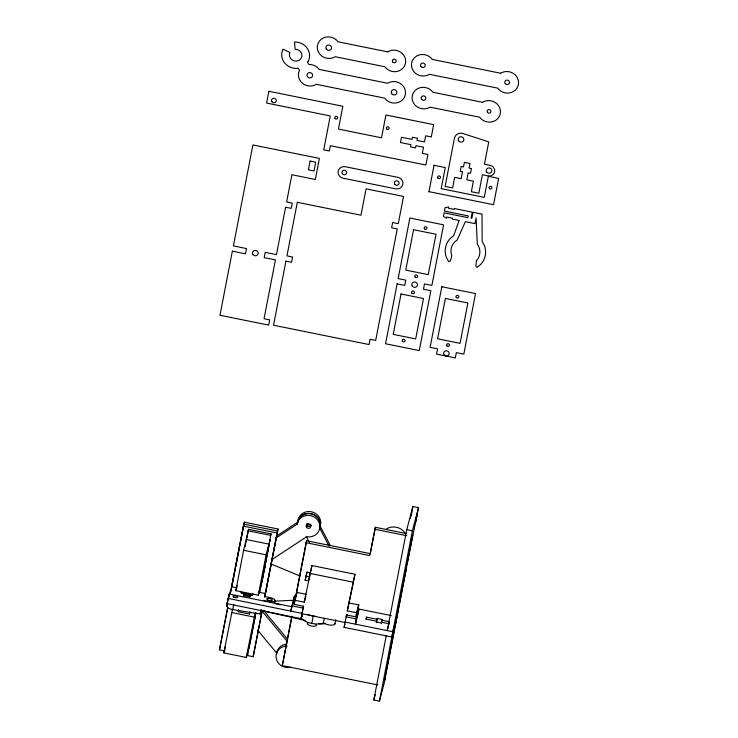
<?xml version="1.0" encoding="UTF-8"?>
<svg xmlns="http://www.w3.org/2000/svg" width="738" height="738" viewBox="0 0 738 738"><rect width="100%" height="100%" fill="white"/><g stroke="black" fill="none" stroke-linecap="round" stroke-linejoin="round"><path stroke-width="1.11" d="M389.194 623.776L389.286 623.241M302.414 613.333L301.003 618.638L227.027 603.666L229.214 594.025L291.768 606.682M261.298 609.809L260.191 613.97L232.738 609.606A6.688 2.362 10.9 0 1 226.787 605.999L227.608 601.784M228.19 599.293L229.214 594.025M264.841 597.125L278.014 529.017L244.306 522.2L231.547 586.692L236.898 587.78M225.081 651.036L219.463 649.901L227.765 606.95M230.394 593.389L231.049 590.003M232.286 583.61L243.78 524.155L277.488 530.982L265.772 591.553M227.636 608.389L219.463 649.901M231.566 588.048L234.97 570.437M235.404 568.195L244.306 522.2M261.141 584.505L258.291 595.215L235.819 590.668L243.632 550.28L248.577 529.294L271.049 533.842L261.501 582.716L262.027 580.76M249.14 646.746L246.289 657.447L223.817 652.899L232.488 609.311M232.738 609.606L233.762 604.339M245.108 546.766L248.577 529.294M249.924 612.439L249.499 614.007L238.263 611.728L238.669 609.625M244.02 596.018L244.426 593.905L242.082 593.435M244.084 596.359L244.693 593.204M244.573 594.8L244.979 592.697M249.638 597.153L250.044 595.049L252.387 595.52L252.857 593.758M249.905 596.442L250.311 594.339M249.499 614.007L249.914 611.894M246.289 657.447L255.247 612.78M258.291 595.215L266.104 554.828L268.955 544.118L246.483 539.57M249.592 645.049L255.883 612.512M262.138 580.788L269.185 543.74M255.634 614.8L247.442 655.519L247.839 654.025M262.497 579.145L269.462 543.131M269.813 541.803L270.246 539.561M260.191 613.97L261.012 609.754M278.014 529.017L265.256 593.518L259.905 592.43M246.437 655.353L253.171 656.719L262.138 610.381M262.221 610.686L253.171 656.719M274.776 602.808L275.182 600.704A5.738 2.02 10.9 0 0 270.09 597.605L264.472 596.47L266.298 589.597M294.434 595.953L290.781 611.092L293.392 601.304M293.595 600.243L294.407 596.036M345.061 622.485L301.99 613.767L303.456 606.221L294.084 604.321L294.868 600.28L296.953 592.448L306.316 594.348M377.819 684.947L282.303 665.621L291.87 616.147M295.717 596.267L306.593 540.76L370.273 553.638L375.365 527.301L406.204 533.546M291.962 616.442L282.303 665.621M295.827 596.415L296.242 594.311L295.68 596.405M296.455 593.195L306.593 540.76M296.953 592.448L294.084 604.321M305.126 580.225L306.99 572.098L310.357 572.78L308.502 580.907L305.126 580.225L305.91 577.291M306.169 576.304L306.99 572.098M301.003 618.638L303.558 606.138M294.868 600.28L304.231 602.18L311.888 565.548L354.96 574.265L347.303 610.898L356.666 612.789L358.751 604.957L349.388 603.057M301.611 617.226L302.22 614.062M310.818 571.083L311.888 565.548M311.805 623.416L313.226 616.045M334.868 623.398A6.116 2.159 10.9 0 1 330.67 625.141A6.116 2.159 10.9 0 1 323.447 622.734L324.24 618.49M334.914 623.979L335.735 619.763M345.098 622.079L392.847 631.746L394.064 627.171L391.832 637.014L344.074 627.346L346.528 614.929L355.891 616.83L358.751 604.957M347.303 610.898L354.96 574.265M355.891 616.83L356.666 612.789M356.417 618.896L355.393 624.163L359.019 609.108L356.417 618.896L346.113 616.811L346.639 614.855M355.568 623.518L356.592 618.25M357.303 616.986L358.327 611.719M375.365 527.301L369.747 555.594L306.076 542.716M366.131 619.237L366.546 617.134L377.026 619.256L377.247 618.444L382.302 619.459L381.491 623.675M376.417 622.42L377.026 619.256M376.435 622.651L377.247 618.444M412.819 534.884L383.954 684.126L379.443 701.1L373.815 699.965L386.214 635.879M407.551 562.098L407.035 564.053L418.538 507.606L412.92 506.471L406.758 529.644L387.229 630.612L388.446 626.036M410.448 518.187L411.813 511.84M411.177 515.133L412.92 506.471M379.443 701.1L412.376 530.788L418.538 507.606M388.981 624.237L389.313 622.771M227.027 603.666L232.59 582.78M226.787 605.999L227.636 602.826M230.164 593.324L231.289 589.099M235.819 590.668L237.249 585.308M223.817 652.899L225.533 646.479M241.308 591.276L240.883 592.845L252.119 595.114L252.544 593.546M238.263 611.728L238.678 610.169M244.426 593.905L243.974 595.603L249.592 596.747L250.044 595.049M271.049 533.842L270.652 535.345L248.18 530.797M269.601 541.683L270.099 539.81M264.324 569.662L265.062 566.922M262.294 580.197L259.444 593.287L259.85 591.784M276.473 536.249L276.99 534.284M264.757 596.821L265.274 594.865M275.375 538.463L297.183 524.137L297.7 522.181A11.467 10.729 14.9 0 1 312.202 513.962A11.467 10.729 14.9 0 1 319.425 528.878M329.111 546.194L319.646 528.011L320.163 526.046A11.467 10.729 14.9 0 0 311.51 511.794A11.467 10.729 14.9 0 0 297.94 521.286M304.231 602.18L305.8 596.304M346.657 616.202L347.183 614.247M344.074 627.346L344.923 624.163M366.546 617.134L366.02 619.09L376.509 621.212L376.288 622.033L381.352 623.056L381.564 622.235L389.055 623.748M382.302 619.459L382.09 620.28L389.581 621.793M406.537 567.365L384.452 680.814L384.978 678.859M373.815 699.965L375.227 694.661M396.85 616.728L394.784 625.916L395.826 621.996M276.842 535.88L297.7 522.181M271.63 559.791L306.704 536.738A11.467 10.729 14.9 0 0 319.748 528.168A11.467 10.729 14.9 0 0 310.228 515.567A11.467 10.729 14.9 0 0 297.183 524.137M428.907 191.843L429.378 191.723M274.361 601.175L293.798 600.252M406.758 529.644L412.376 530.788M374.839 529.257L406.786 535.723M243.263 526.12L276.971 532.937M243.632 550.28L266.104 554.828M309.803 573.38L352.875 582.097M305.947 576.009L309.314 576.692M357.515 608.776L391.232 615.593M243.522 594.588L250.136 595.926M291.805 605.824L303.041 608.103M263.429 600.381L269.047 601.525A5.738 2.02 10.9 0 0 275.182 600.704M228.051 598.398L302.017 613.37M231.631 612.522L254.103 617.069M275.08 603.564L280.606 604.819M305.246 620.483L266.547 611.645A6.245 2.205 10.9 0 1 263.641 610.686M270.486 563.74L300.052 576.027M264.149 611.073L287.691 639.412M261.418 610.381L287.174 641.368M257.663 630.16L276.796 653.185M320.163 526.046L330.163 545.253M306.252 536.378L309.406 542.439M325.107 623.333A6.245 2.205 10.9 0 1 318.512 623.509M386.361 528.971A13.358 12.5 14.9 0 1 404.876 532.716M316.168 616.498A11.467 4.041 10.9 0 1 307.746 614.376M323.429 622.706A11.467 4.041 10.9 0 1 308.927 622.697A11.467 4.041 10.9 0 1 302.257 616.285M316.076 624.422A4.686 1.651 10.9 0 1 311.464 626.018A4.686 1.651 10.9 0 1 308.133 622.807M290.698 667.226A11.467 10.729 14.9 0 1 276.187 658.102A11.467 10.729 14.9 0 1 287.183 646.008M276.593 653.803A11.467 10.729 14.9 0 1 286.713 644.09M311.132 525.161A2.362 2.205 14.9 0 1 306.667 523.777M297.414 523.242A11.467 10.729 14.9 0 1 305.089 513.952A11.467 10.729 14.9 0 1 317.368 517.384M317.995 518.131A11.467 10.729 14.9 0 1 319.646 528.011M311.049 525.022A2.362 2.205 14.9 0 1 306.713 525.179M310.384 524.312A2.362 2.205 14.9 0 1 307.58 523.712M249.998 594.487A2.768 2.592 14.9 0 1 245.136 592.863M476.453 260.671L475.844 266.021L477.126 267.396L480.844 264.324A20.304 18.994 14.9 0 0 484.451 245.662L482.154 241.372L482.006 214.121L473.021 212.304L471.868 218.273L471.121 218.116L472.274 212.157L454.276 208.513L454.101 209.389L448.483 208.254L448.722 207.027L445.097 207.572L444.414 211.077L468.206 215.893L467.864 217.645L444.082 212.839L443.4 216.345L446.545 218.263L446.785 217.037L452.403 218.171L452.237 219.048L459.137 220.441L453.713 235.625L449.986 238.688A20.304 18.994 14.9 0 0 446.379 257.35L448.676 261.639L450.374 260.874L451.804 255.689A14.529 13.588 14.9 0 1 457.182 240.034L465.337 221.695L474.958 223.642L476.075 217.876L477.311 244.112A14.529 13.588 14.9 0 1 476.453 260.671M393.88 629.099L394.996 623.776L393.88 629.099M232.359 251.178L219.97 315.264L268.66 325.117L269.674 319.849L264.056 318.715L275.431 259.896L264.195 257.617L265.219 252.35L276.455 254.628L285.624 207.221L291.242 208.356L292.257 203.088L286.639 201.954L291.907 174.74L315.31 179.472L319.388 158.402L252.903 144.952L233.383 245.911L246.492 248.568L245.468 253.835L232.359 251.178M268.881 91.291L266.603 103.062L330.273 115.94L323.724 149.832L329.342 150.967L330.356 145.7L425.872 165.026L427.911 154.491L422.293 153.347L423.483 147.203L415.983 145.69L415.559 147.886L410.503 146.862L410.928 144.666L400.439 142.545L401.463 137.277L411.952 139.399L412.376 137.203L417.431 138.227L417.007 140.423L424.498 141.936L425.688 135.792L431.306 136.927L433.676 124.639L385.928 114.98L381.509 137.803L338.438 129.085L342.847 106.263L268.881 91.291M285.938 261.132L273.54 325.227L369.055 344.554L370.07 339.286L375.688 340.421L397.256 228.928L391.638 227.784L392.653 222.516L398.271 223.66L403.538 196.437L366.085 188.863L360.983 215.201L297.313 202.313L286.953 255.865L292.571 257.009L291.556 262.276L285.938 261.132M310.108 161.087L308.41 169.869L314.028 171.004L315.726 162.222L310.108 161.087M397.145 283.862L385.559 343.76L419.267 350.578L430.854 290.689L423.474 289.195L424.488 283.927L431.878 285.421L443.584 224.841L409.876 218.024L398.16 278.595L405.762 280.136L404.747 285.403L397.145 283.862M401.029 293.982L393.216 334.36L415.688 338.908L423.501 298.521L401.029 293.982M413.566 229.712L405.762 270.099L428.234 274.647L436.038 234.26L413.566 229.712M434.045 165.303L428.953 191.64L493.556 204.712L498.648 178.375L488.353 176.29L484.276 197.36L441.204 188.642L445.282 167.572L434.045 165.303M454.46 138.126L445.125 186.41L452.615 187.922L454.654 177.388L461.204 178.716L462.56 171.686L460.226 171.216L461.139 166.474L463.482 166.954L464.368 162.388L469.986 163.522L469.1 168.089L471.444 168.559L470.521 173.301L468.187 172.83L466.822 179.851L473.381 181.179L471.342 191.714L478.833 193.227L482.403 174.74L488.03 175.884A5.738 5.36 14.9 0 0 494.663 171.751A5.738 5.36 14.9 0 0 490.06 165.349L484.442 164.205L488.768 141.844L462.2 133.301A6.688 6.255 14.9 0 0 454.46 138.126M441.822 286.75L430.106 347.33L437.597 348.843L436.573 354.111L455.3 357.902L456.324 352.635L463.815 354.148L475.53 293.576L441.822 286.75M445.401 298.429L437.588 338.807L460.06 343.354L467.874 302.977L445.401 298.429M416.915 514.94L415.217 523.712L417.431 512.975L416.915 514.94M308.272 61.236L307.525 62.296L308.881 64.492A11.467 10.729 14.9 0 1 319.203 69.418L387.588 83.256A11.467 10.729 14.9 0 1 403.474 86.466A11.467 10.729 14.9 0 1 400.596 101.364A11.467 10.729 14.9 0 1 384.71 98.154L316.325 84.317A11.467 10.729 14.9 0 1 302.432 83.246A11.467 10.729 14.9 0 1 299.49 70.341L298.143 68.145L296.796 68.376A14.022 13.109 14.9 0 1 283.023 49.197L289.969 52.509A6.31 5.904 14.9 0 0 293.992 60.876A6.31 5.904 14.9 0 0 301.907 55.959A6.31 5.904 14.9 0 0 295.135 49.298L294.499 42.057A14.022 13.109 14.9 0 1 308.272 61.236M500.65 73.256L432.265 59.418A11.467 10.729 14.9 0 0 416.38 56.199A11.467 10.729 14.9 0 0 413.492 71.097A11.467 10.729 14.9 0 0 429.387 74.317L497.772 88.154A11.467 10.729 14.9 0 0 513.657 91.364A11.467 10.729 14.9 0 0 516.545 76.466A11.467 10.729 14.9 0 0 500.65 73.256M387.754 51.872L338.096 41.826A11.467 10.729 14.9 0 0 322.202 38.607A11.467 10.729 14.9 0 0 319.323 53.505A11.467 10.729 14.9 0 0 335.218 56.725L384.867 66.771A11.467 10.729 14.9 0 0 400.762 69.981A11.467 10.729 14.9 0 0 403.64 55.082A11.467 10.729 14.9 0 0 387.754 51.872M482.56 102.305L432.902 92.259A11.467 10.729 14.9 0 0 417.007 89.049A11.467 10.729 14.9 0 0 414.129 103.947A11.467 10.729 14.9 0 0 430.014 107.158L479.672 117.204A11.467 10.729 14.9 0 0 495.567 120.423A11.467 10.729 14.9 0 0 498.445 105.525A11.467 10.729 14.9 0 0 482.56 102.305M397.837 177.351L345.402 166.742A6.245 5.839 14.9 0 0 338.17 171.244A6.245 5.839 14.9 0 0 343.179 178.218L395.614 188.827A6.245 5.839 14.9 0 0 402.847 184.334A6.245 5.839 14.9 0 0 397.837 177.351M420.946 66.466A2.362 2.205 14.9 0 0 425.005 66.272A2.362 2.205 14.9 0 0 422.69 63.044A2.362 2.205 14.9 0 0 420.946 66.466M505.226 83.514A2.362 2.205 14.9 0 0 509.275 83.32A2.362 2.205 14.9 0 0 506.96 80.091A2.362 2.205 14.9 0 0 505.226 83.514M421.582 99.307A2.362 2.205 14.9 0 0 425.641 99.113A2.362 2.205 14.9 0 0 423.317 95.885A2.362 2.205 14.9 0 0 421.582 99.307M487.495 112.342A1.91 1.79 14.9 0 0 490.779 112.185A1.91 1.79 14.9 0 0 488.907 109.575A1.91 1.79 14.9 0 0 487.495 112.342M392.69 61.9A1.91 1.79 14.9 0 0 395.974 61.743A1.91 1.79 14.9 0 0 394.101 59.132A1.91 1.79 14.9 0 0 392.69 61.9M326.38 49.114A2.841 2.657 14.9 0 0 331.27 48.883A2.841 2.657 14.9 0 0 328.475 45A2.841 2.657 14.9 0 0 326.38 49.114M458.667 140.912A2.869 2.684 14.9 0 0 463.593 140.681A2.869 2.684 14.9 0 0 460.78 136.761A2.869 2.684 14.9 0 0 458.667 140.912M486.702 172.074A2.869 2.684 14.9 0 0 491.628 171.843A2.869 2.684 14.9 0 0 488.805 167.923A2.869 2.684 14.9 0 0 486.702 172.074M394.775 184.306A2.389 2.232 14.9 0 0 398.88 184.113A2.389 2.232 14.9 0 0 396.527 180.847A2.389 2.232 14.9 0 0 394.775 184.306M342.331 173.698A2.389 2.232 14.9 0 0 346.436 173.504A2.389 2.232 14.9 0 0 344.092 170.238A2.389 2.232 14.9 0 0 342.331 173.698M252.996 254.555A2.869 2.684 14.9 0 0 257.922 254.324A2.869 2.684 14.9 0 0 255.108 250.403A2.869 2.684 14.9 0 0 252.996 254.555M335.089 118.431A1.43 1.338 14.9 0 0 337.552 118.32A1.43 1.338 14.9 0 0 336.141 116.355A1.43 1.338 14.9 0 0 335.089 118.431M386.592 128.855A1.43 1.338 14.9 0 0 389.055 128.735A1.43 1.338 14.9 0 0 387.644 126.779A1.43 1.338 14.9 0 0 386.592 128.855M271.953 101.743A2.389 2.232 14.9 0 0 276.058 101.549A2.389 2.232 14.9 0 0 273.706 98.283A2.389 2.232 14.9 0 0 271.953 101.743M489.359 188.402A1.43 1.338 14.9 0 0 491.822 188.291A1.43 1.338 14.9 0 0 490.41 186.327A1.43 1.338 14.9 0 0 489.359 188.402M437.855 177.987A1.43 1.338 14.9 0 0 440.318 177.867A1.43 1.338 14.9 0 0 438.907 175.912A1.43 1.338 14.9 0 0 437.855 177.987M307.488 76.706A2.841 2.657 14.9 0 0 312.377 76.475A2.841 2.657 14.9 0 0 309.582 72.592A2.841 2.657 14.9 0 0 307.488 76.706M391.767 93.754A2.841 2.657 14.9 0 0 396.647 93.532A2.841 2.657 14.9 0 0 393.861 89.639A2.841 2.657 14.9 0 0 391.767 93.754M444.184 354.784A2.768 2.592 14.9 0 0 448.944 354.563A2.768 2.592 14.9 0 0 446.222 350.771A2.768 2.592 14.9 0 0 444.184 354.784M446.887 345.762A1.43 1.338 14.9 0 0 449.35 345.652A1.43 1.338 14.9 0 0 447.948 343.687A1.43 1.338 14.9 0 0 446.887 345.762M456.232 297.479A1.43 1.338 14.9 0 0 458.695 297.368A1.43 1.338 14.9 0 0 457.283 295.403A1.43 1.338 14.9 0 0 456.232 297.479M402.514 341.316A1.43 1.338 14.9 0 0 404.978 341.205A1.43 1.338 14.9 0 0 403.575 339.24A1.43 1.338 14.9 0 0 402.514 341.316M411.85 293.032A1.43 1.338 14.9 0 0 414.322 292.912A1.43 1.338 14.9 0 0 412.911 290.956A1.43 1.338 14.9 0 0 411.85 293.032M424.396 228.771A1.43 1.338 14.9 0 0 426.859 228.651A1.43 1.338 14.9 0 0 425.448 226.695A1.43 1.338 14.9 0 0 424.396 228.771M415.06 277.054A1.43 1.338 14.9 0 0 417.524 276.934A1.43 1.338 14.9 0 0 416.112 274.979A1.43 1.338 14.9 0 0 415.06 277.054M412.274 286.123A2.869 2.684 14.9 0 0 417.201 285.892A2.869 2.684 14.9 0 0 414.387 281.971A2.869 2.684 14.9 0 0 412.274 286.123M234.029 597.254A2.389 0.839 10.9 0 0 237.728 597.263A2.389 0.839 10.9 0 0 234.398 595.843A2.389 0.839 10.9 0 0 234.029 597.254M306.565 527.402A2.362 2.205 14.9 0 0 310.615 527.116A2.362 2.205 14.9 0 0 308.216 523.943A2.362 2.205 14.9 0 0 306.565 527.402M267.94 600.132A2.869 1.015 10.9 0 0 272.377 600.132A2.869 1.015 10.9 0 0 268.383 598.435A2.869 1.015 10.9 0 0 267.94 600.132"/></g></svg>
